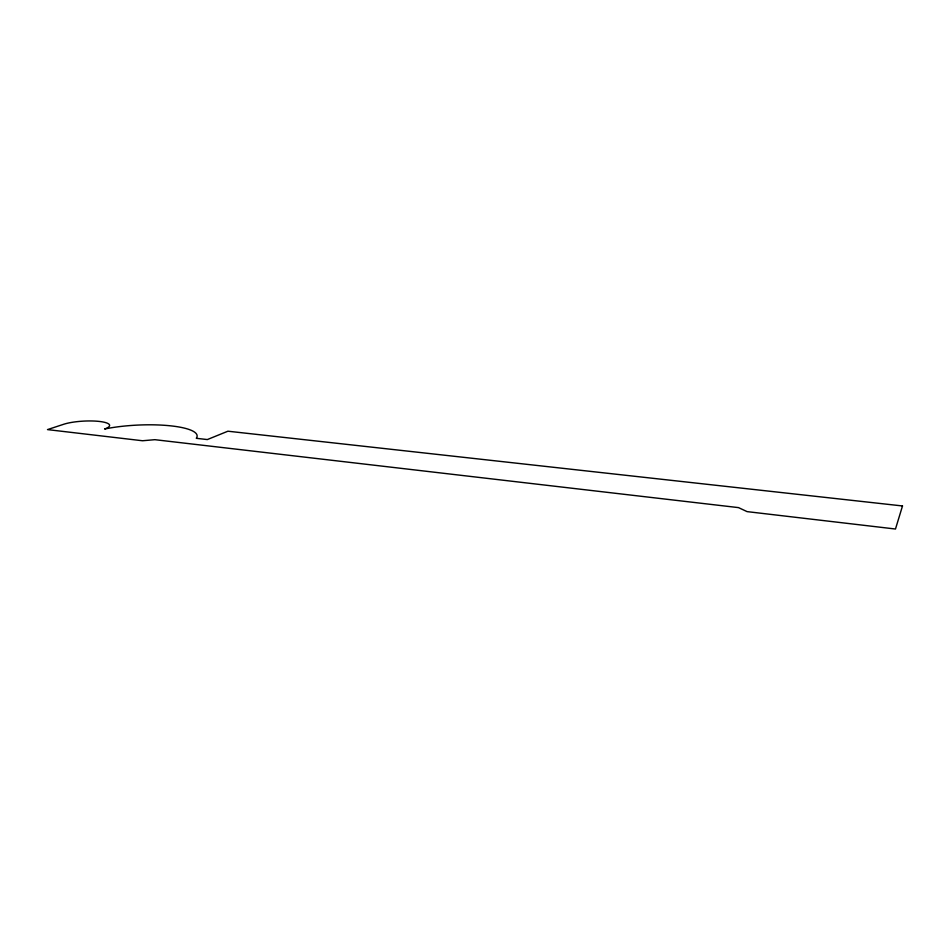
<?xml version="1.0" encoding="UTF-8"?>
<svg xmlns="http://www.w3.org/2000/svg" width="950" height="950" viewBox="0 0 950 950"><rect width="100%" height="100%" fill="white"/><g stroke="black" fill="none" stroke-linecap="round" stroke-linejoin="round"><path stroke-width="1.43" d="M902.5 505.958L895.482 529.019L747.08 511.622L738.53 507.621L154.862 439.684L142.548 440.753L47.5 429.602L63.579 424.306A25.804 5.629 -3.1 0 1 99.418 421.444A25.804 5.629 -3.1 0 1 104.595 429.008A59.054 13.597 -2.8 0 1 169.824 425.754A59.054 13.597 -2.8 0 1 196.282 438.306L207.338 439.565L227.905 431.205L902.5 505.958"/></g></svg>
